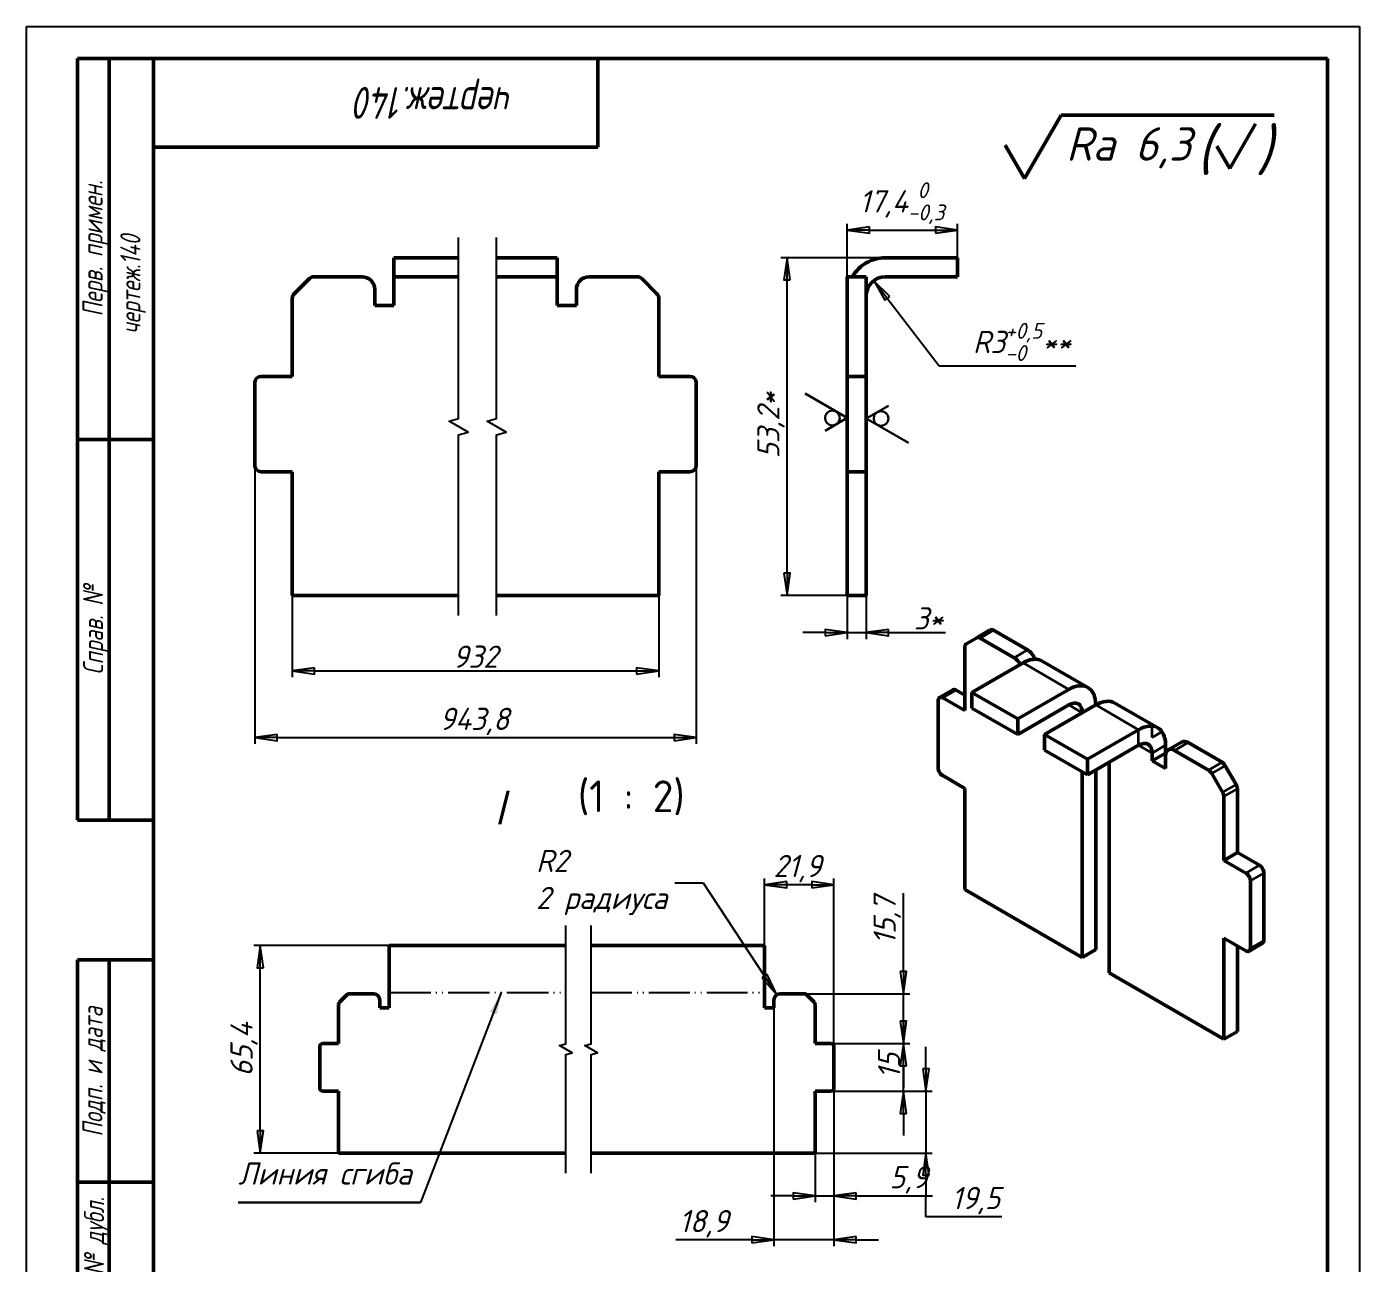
# Model space of a CAD drawing. Header units: millimetres. Extents: x 0 to 210, y 0 to 297.
# Drawn here: x 0 to 210, y 102.2 to 297 of the extents above; entities that cross this region are included whole.
import ezdxf
from ezdxf.enums import TextEntityAlignment as Align

# ---------------------------------------------------------------- set-up
doc = ezdxf.new("R2010")
doc.units = ezdxf.units.MM
doc.linetypes.add('LT_04', pattern=[0.7087, 0.4724, -0.0591, 0.1181, -0.0591])
doc.linetypes.add('LT_16', pattern=[0.68, 0.48, -0.06, 0.01, -0.06, 0.01, -0.06])
for name, color, linetype, lineweight in [('Layer_01', 7, 'Continuous', 35), ('Layer_02', 7, 'Continuous', 50), ('Layer_04', 7, 'Continuous', 50), ('Layer_05', 7, 'Continuous', 25), ('Layer_06', 7, 'Continuous', 25), ('Layer_07', 7, 'LT_04', 25), ('Layer_08', 7, 'Continuous', 25), ('Layer_09', 7, 'Continuous', 50)]:
    doc.layers.add(name, color=color, linetype=linetype, lineweight=lineweight)
doc.styles.add('Style_02', font='ariali.ttf', dxfattribs={"width": 0.8})
doc.styles.add('Style_03', font='GOST Common Italic.ttf')
doc.styles.add('Style_06', font='GOST Common Italic.ttf', dxfattribs={"width": 0.8})
doc.styles.add('Style_07', font='GOST Common Italic.ttf', dxfattribs={"width": 0.8})
doc.styles.add('Style_08', font='GOST Common Italic.ttf')
doc.styles.add('Style_15', font='AIGDT___.TTF')
doc.styles.add('Style_16', font='GOST Common.ttf')
doc.dimstyles.new('DimStyle_03', dxfattribs={"dimtxt": 3.5, "dimasz": 3.5, "dimexe": 1, "dimexo": 0, "dimgap": 0.5, "dimtad": 1, "dimrnd": 1e-08, "dimtxsty": 'Style_03', "dimblk": 'Filled-1', "dimcen": 2.5, "dimdle": 15, "dimclrd": 256, "dimclre": 256, "dimclrt": 256, "dimazin": 2, "dimtfac": 0.714286, "dimtdec": 3, "dimtmove": 0, "dimatfit": 3, "dimlwd": -1, "dimlwe": 25})
doc.dimstyles.new('DimStyle_06', dxfattribs={"dimtxt": 3.5, "dimasz": 3.5, "dimexe": 1, "dimexo": 0, "dimgap": 0.5, "dimtad": 1, "dimrnd": 1e-08, "dimtxsty": 'Style_03', "dimblk": 'Filled-1', "dimcen": 2.5, "dimdle": 15, "dimclrd": 256, "dimclre": 256, "dimclrt": 256, "dimazin": 2, "dimtfac": 0.714286, "dimtdec": 3, "dimtmove": 0, "dimatfit": 3, "dimlwd": 25, "dimlwe": 25})

# ---------------------------------------------------------------- blocks, each defined once
blk = doc.blocks.new('Block_04')
at = {"layer": 'Layer_09'}
for p, q in [((-12, 0), (-12, 145)), ((-12, 145), (0, 145)), ((-7, 145), (-7, 0)), ((-12, 110), (-7, 110)), ((-7, 110), (0, 110)), ((-12, 85), (-7, 85)), ((-7, 85), (0, 85)), ((-12, 60), (-7, 60)), ((-7, 60), (0, 60)), ((-12, 25), (-7, 25)), ((-7, 25), (0, 25)), ((0, 0), (-12, 0))]:
    blk.add_line(p, q, dxfattribs=at)
at = {"layer": 'Layer_06', "char_height": 3.17, "attachment_point": 5, "rotation": 90, "style": 'Style_02'}
for s, insert, width in [('\\fGOST Common|b0|i1;\\H3.1700;Подп. и дата', (-9.37, 127.41), 34.7679), ('\\fGOST Common|b0|i1;\\H3.1700;Инв. № дубл.', (-8.95, 97.55), 24.8438), ('\\fGOST Common|b0|i1;\\H3.1700;Взам. инв. №', (-9.58, 72.53), 24.8669), ('\\fGOST Common|b0|i1;\\H3.1700;Подп. и дата', (-9.5, 42.47), 35.1486), ('\\fGOST Common|b0|i1;\\H3.1700;Инв. № подл.', (-9.5, 12.41), 24.9618)]:
    blk.add_mtext(s, dxfattribs=dict(at, insert=insert, width=width))
at = {"layer": 'Layer_06', "style": 'Style_06', "width": 0.8}
for tag, p in [('Подп._и_дата_2_001', (-3.53, 127.51)), ('Инв._номер_дубликата_001', (-3.41, 97.47)), ('Взамен_инв._номера_001', (-3.46, 72.53)), ('Подп._и_дата_1_001', (-3.42, 42.35)), ('ИНВЕНТАРНЫЙ_НОМЕР_001', (-3.33, 12.68))]:
    blk.add_attdef(tag, text='', height=3.17, rotation=90, dxfattribs=at).set_placement(p, align=Align.MIDDLE_CENTER)
blk = doc.blocks.new('Block_05')
at = {"layer": 'Layer_09'}
for p, q in [((-12, 0), (-12, 120)), ((-12, 120), (0, 120)), ((-7, 0), (-7, 120)), ((-12, 60), (0, 60)), ((0, 0), (-12, 0))]:
    blk.add_line(p, q, dxfattribs=at)
at = {"layer": 'Layer_06', "char_height": 3.17, "attachment_point": 5, "rotation": 90, "style": 'Style_02'}
for s, insert, width in [('\\fGOST Common|b0|i1;\\H3.1700;Перв. примен.', (-9.19, 90.05), 60.0143), ('\\fGOST Common|b0|i1;\\H3.1700;Справ. №', (-9.1, 30), 59.9357)]:
    blk.add_mtext(s, dxfattribs=dict(at, insert=insert, width=width))
at = {"layer": 'Layer_06', "style": 'Style_06', "width": 0.8}
for tag, p in [('Первичная_применяемость_002', (-2.07, 67.52)), ('Первичная_применяемость_001', (-2.07, 67.52)), ('Справочный_номер_001', (-3.55, 30.02))]:
    blk.add_attdef(tag, text='', height=3.17, rotation=90, dxfattribs=at).set_placement(p, align=Align.MIDDLE_CENTER)
blk = doc.blocks.new('Block_06')
at = {"layer": 'Layer_09'}
for p, q in [((0, 0), (70, 0)), ((70, 0), (70, -14)), ((70, -14), (0, -14))]:
    blk.add_line(p, q, dxfattribs=at)
at = {"layer": 'Layer_06', "style": 'Style_07', "width": 0.8}
for tag in ['ОБОЗНАЧЕНИЕ_002', 'ОБОЗНАЧЕНИЕ_001']:
    blk.add_attdef(tag, text='', height=5, rotation=180, dxfattribs=at).set_placement((71.42, -4.53), align=Align.MIDDLE_CENTER)
blk = doc.blocks.new('Block_13')
at = {"layer": 'Layer_04', "lineweight": 25}
for p, q in [((0, 0), (0, 297)), ((0, 297), (210, 297)), ((210, 297), (210, 0))]:
    blk.add_line(p, q, dxfattribs=at)
at = {"layer": 'Layer_04'}
for p, q in [((205, 292), (20, 292)), ((20, 292), (20, 5)), ((205, 5), (205, 292))]:
    blk.add_line(p, q, dxfattribs=at)
blk = doc.blocks.new('Filled-1')
at = {"color": 0}
for p, q in [((0, 0), (-1, 0.143)), ((-1, 0.143), (-1, -0.143)), ((-1, 0), (0, 0)), ((-1, -0.143), (0, 0))]:
    blk.add_line(p, q, dxfattribs=at)
at = {"color": 0, "flags": 128}
blk.add_lwpolyline([(-1, -0.143), (0, 0), (-1, 0.143), (-1, -0.143)], dxfattribs=at)
at = {"color": 0}
blk.add_solid([(-1, -0.143), (0, 0), (-1, 0.143), (-1, -0.143)], dxfattribs=at)
blk = doc.blocks.new('*D12')
at = {"layer": 'Defpoints', "color": 0, "linetype": 'Continuous'}
for p in [(35.95, 227.9), (105.52, 227.9), (105.52, 185.02)]:
    blk.add_point(p, dxfattribs=at)
at = {"layer": 'Layer_08', "linetype": 'Continuous', "lineweight": 25}
for p, q in [((35.95, 227.9), (35.95, 184.02)), ((105.52, 227.9), (105.52, 184.02)), ((39.45, 185.02), (102.02, 185.02))]:
    blk.add_line(p, q, dxfattribs=at)
at = {"layer": 'Layer_08', "linetype": 'Continuous', "lineweight": 25, "xscale": 3.5, "yscale": 3.5, "zscale": 3.5, "rotation": 180}
blk.add_blockref('Filled-1', (35.95, 185.02), dxfattribs=at)
at = {"layer": 'Layer_08', "linetype": 'Continuous', "lineweight": 25, "xscale": 3.5, "yscale": 3.5, "zscale": 3.5}
blk.add_blockref('Filled-1', (105.52, 185.02), dxfattribs=at)
at = {"layer": 'Layer_08', "linetype": 'Continuous', "lineweight": 25, "insert": (65.05, 189.72), "char_height": 3.5, "attachment_point": 1, "style": 'Style_03'}
blk.add_mtext('\\A1;943,8', dxfattribs=at)
blk = doc.blocks.new('*D13')
at = {"layer": 'Defpoints', "color": 0, "linetype": 'Continuous'}
for p in [(41.85, 207.4), (99.62, 207.4), (99.62, 195.52)]:
    blk.add_point(p, dxfattribs=at)
at = {"layer": 'Layer_08', "linetype": 'Continuous', "lineweight": 25}
for p, q in [((41.85, 207.4), (41.85, 194.52)), ((99.62, 207.4), (99.62, 194.52)), ((45.35, 195.52), (96.12, 195.52))]:
    blk.add_line(p, q, dxfattribs=at)
at = {"layer": 'Layer_08', "linetype": 'Continuous', "lineweight": 25, "xscale": 3.5, "yscale": 3.5, "zscale": 3.5, "rotation": 180}
blk.add_blockref('Filled-1', (41.85, 195.52), dxfattribs=at)
at = {"layer": 'Layer_08', "linetype": 'Continuous', "lineweight": 25, "xscale": 3.5, "yscale": 3.5, "zscale": 3.5}
blk.add_blockref('Filled-1', (99.62, 195.52), dxfattribs=at)
at = {"layer": 'Layer_08', "linetype": 'Continuous', "lineweight": 25, "insert": (67.14, 199.52), "char_height": 3.5, "attachment_point": 1, "style": 'Style_03'}
blk.add_mtext('\\A1;932', dxfattribs=at)
blk = doc.blocks.new('*D14')
at = {"layer": 'Defpoints', "color": 0, "linetype": 'Continuous'}
for p in [(119.83, 260.6), (135.3, 260.6), (129.3, 207.4)]:
    blk.add_point(p, dxfattribs=at)
at = {"layer": 'Layer_08', "linetype": 'Continuous', "lineweight": 25}
for p, q in [((135.3, 260.6), (118.83, 260.6)), ((119.83, 210.9), (119.83, 257.1)), ((129.3, 207.4), (118.83, 207.4))]:
    blk.add_line(p, q, dxfattribs=at)
at = {"layer": 'Layer_08', "linetype": 'Continuous', "lineweight": 25, "xscale": 3.5, "yscale": 3.5, "zscale": 3.5}
for p, rotation in [((119.83, 260.6), 90), ((119.83, 207.4), 270)]:
    blk.add_blockref('Filled-1', p, dxfattribs=dict(at, rotation=rotation))
at = {"layer": 'Layer_08', "linetype": 'Continuous', "lineweight": 25, "insert": (115.13, 228.98), "char_height": 3.5, "attachment_point": 1, "rotation": 90, "style": 'Style_03'}
blk.add_mtext('\\A1;\\fGOST Common|b0|i1;53,2*', dxfattribs=at)
blk = doc.blocks.new('*D15')
at = {"layer": 'Defpoints', "color": 0, "linetype": 'Continuous'}
for p in [(146.7, 264.96), (146.7, 260.6), (129.3, 254.19)]:
    blk.add_point(p, dxfattribs=at)
at = {"layer": 'Layer_08', "linetype": 'Continuous', "lineweight": 25}
for p, q in [((129.3, 254.19), (129.3, 265.96)), ((132.8, 264.96), (143.2, 264.96)), ((146.7, 260.6), (146.7, 265.96))]:
    blk.add_line(p, q, dxfattribs=at)
at = {"layer": 'Layer_08', "linetype": 'Continuous', "lineweight": 25, "xscale": 3.5, "yscale": 3.5, "zscale": 3.5, "rotation": 180}
blk.add_blockref('Filled-1', (129.3, 264.96), dxfattribs=at)
at = {"layer": 'Layer_08', "linetype": 'Continuous', "lineweight": 25, "xscale": 3.5, "yscale": 3.5, "zscale": 3.5}
blk.add_blockref('Filled-1', (146.7, 264.96), dxfattribs=at)
at = {"layer": 'Layer_08', "linetype": 'Continuous', "lineweight": 25, "insert": (131.21, 272.49), "char_height": 3.5, "attachment_point": 1, "style": 'Style_03'}
blk.add_mtext('\\A1;17,4{\\H2.5;\\S 0^ -0,3;}', dxfattribs=at)
blk = doc.blocks.new('*D16')
at = {"layer": 'Defpoints', "color": 0, "linetype": 'Continuous'}
for p in [(133.48, 256.98), (135.3, 254.6)]:
    blk.add_point(p, dxfattribs=at)
at = {"layer": 'Layer_08', "linetype": 'Continuous', "lineweight": 25}
for p, q in [((143.79, 243.5), (135.61, 254.2)), ((165.35, 243.5), (143.79, 243.5))]:
    blk.add_line(p, q, dxfattribs=at)
at = {"layer": 'Layer_08', "linetype": 'Continuous', "lineweight": 25, "xscale": 3.5, "yscale": 3.5, "zscale": 3.5, "rotation": 127.4083059758106}
blk.add_blockref('Filled-1', (133.48, 256.98), dxfattribs=at)
at = {"layer": 'Layer_08', "linetype": 'Continuous', "lineweight": 25, "insert": (149.11, 250.34), "char_height": 3.5, "attachment_point": 1, "style": 'Style_03'}
blk.add_mtext('\\A1;\\fGOST Common|b0|i1;R3{\\H2.5;\\S+0,5^ -0;}**', dxfattribs=at)
blk = doc.blocks.new('Block_08')
at = {"layer": 'Layer_09', "lineweight": 30}
for p, q in [((0, 0), (1.097, 1.9)), ((-0.577, 1), (0, 0))]:
    blk.add_line(p, q, dxfattribs=at)
blk.add_circle((0, 0.667), 0.333, dxfattribs=at)
blk = doc.blocks.new('Block_09')
at = {"layer": 'Layer_09', "lineweight": 30}
for p, q in [((0, 0), (1.097, 1.9)), ((-0.577, 1), (0, 0))]:
    blk.add_line(p, q, dxfattribs=at)
blk.add_circle((0, 0.667), 0.333, dxfattribs=at)
blk = doc.blocks.new('Block_10')
at = {"layer": 'Layer_09', "lineweight": 50}
for p, q in [((-9.099, -3.6), (-8.002, -1.7)), ((-8.002, -1.7), (-1.6, -1.7)), ((-2.939, -3.3), (-2.169, -1.967)), ((-9.676, -2.6), (-9.099, -3.6)), ((-3.324, -2.633), (-2.939, -3.3))]:
    blk.add_line(p, q, dxfattribs=at)
at = {"layer": 'Layer_06', "attachment_point": 7, "style": 'Style_03'}
for s, insert, char_height in [('\\A1;\\fGOST Common|b0|i1;\\H1.3000;(', (-3.939, -3.5), 1.3), ('\\A1;\\fGOST Common|b0|i1;\\H1.3000;)', (-2.139, -3.5), 1.3), ('\\A1;\\fGOST Common|b0|i1;\\H1.0000;Ra 6,3', (-7.848, -3.3), 1)]:
    blk.add_mtext(s, dxfattribs=dict(at, insert=insert, char_height=char_height))
blk = doc.blocks.new('*D17')
at = {"layer": 'Defpoints', "color": 0, "linetype": 'Continuous'}
for p in [(36.81, 152.27), (57.13, 152.27), (49.13, 119.58)]:
    blk.add_point(p, dxfattribs=at)
at = {"layer": 'Layer_08', "linetype": 'Continuous', "lineweight": 25}
for p, q in [((57.13, 152.27), (35.81, 152.27)), ((36.81, 123.08), (36.81, 148.77)), ((49.13, 119.58), (35.81, 119.58))]:
    blk.add_line(p, q, dxfattribs=at)
at = {"layer": 'Layer_08', "linetype": 'Continuous', "lineweight": 25, "xscale": 3.5, "yscale": 3.5, "zscale": 3.5}
for p, rotation in [((36.81, 152.27), 90), ((36.81, 119.58), 270)]:
    blk.add_blockref('Filled-1', p, dxfattribs=dict(at, rotation=rotation))
at = {"layer": 'Layer_08', "linetype": 'Continuous', "lineweight": 25, "insert": (32.11, 131.66), "char_height": 3.5, "attachment_point": 1, "rotation": 90, "style": 'Style_03'}
blk.add_mtext('\\A1;65,4', dxfattribs=at)
blk = doc.blocks.new('Block_11')
at = {"layer": 'Layer_09', "lineweight": 30}
blk.add_line((0, 0), (-8.198, 0), dxfattribs=at)
at = {"layer": 'Layer_06', "style": 'Style_08'}
blk.add_text('Линия сгиба', height=1, dxfattribs=at).set_placement((-8.198, 0.5), align=Align.BOTTOM_LEFT)
blk = doc.blocks.new('*D18')
at = {"layer": 'Defpoints', "color": 0, "linetype": 'Continuous'}
for p in [(129.3, 207.4), (132.3, 207.4), (129.3, 201.55)]:
    blk.add_point(p, dxfattribs=at)
at = {"layer": 'Layer_08', "linetype": 'Continuous', "lineweight": 25}
for p, q in [((129.3, 207.4), (129.3, 200.55)), ((132.3, 207.4), (132.3, 200.55)), ((125.8, 201.55), (122.3, 201.55)), ((129.3, 201.55), (132.3, 201.55)), ((135.8, 201.55), (144.8, 201.55))]:
    blk.add_line(p, q, dxfattribs=at)
at = {"layer": 'Layer_08', "linetype": 'Continuous', "lineweight": 25, "xscale": 3.5, "yscale": 3.5, "zscale": 3.5}
blk.add_blockref('Filled-1', (129.3, 201.55), dxfattribs=at)
at = {"layer": 'Layer_08', "linetype": 'Continuous', "lineweight": 25, "xscale": 3.5, "yscale": 3.5, "zscale": 3.5, "rotation": 180}
blk.add_blockref('Filled-1', (132.3, 201.55), dxfattribs=at)
at = {"layer": 'Layer_08', "linetype": 'Continuous', "lineweight": 25, "insert": (139.8, 205.55), "char_height": 3.5, "attachment_point": 1, "style": 'Style_03'}
blk.add_mtext('\\A1;\\fGOST Common|b0|i1;3*', dxfattribs=at)
blk = doc.blocks.new('*D19')
at = {"layer": 'Defpoints', "color": 0, "linetype": 'Continuous'}
for p in [(124.26, 129.33), (127.21, 129.83), (124.26, 112.84)]:
    blk.add_point(p, dxfattribs=at)
at = {"layer": 'Layer_08', "linetype": 'Continuous', "lineweight": 25}
for p, q in [((124.26, 129.33), (124.26, 111.84)), ((127.21, 129.83), (127.21, 111.84)), ((120.76, 112.84), (117.26, 112.84)), ((124.26, 112.84), (127.21, 112.84)), ((130.71, 112.84), (142.75, 112.84))]:
    blk.add_line(p, q, dxfattribs=at)
at = {"layer": 'Layer_08', "linetype": 'Continuous', "lineweight": 25, "xscale": 3.5, "yscale": 3.5, "zscale": 3.5}
blk.add_blockref('Filled-1', (124.26, 112.84), dxfattribs=at)
at = {"layer": 'Layer_08', "linetype": 'Continuous', "lineweight": 25, "xscale": 3.5, "yscale": 3.5, "zscale": 3.5, "rotation": 180}
blk.add_blockref('Filled-1', (127.21, 112.84), dxfattribs=at)
at = {"layer": 'Layer_08', "linetype": 'Continuous', "lineweight": 25, "insert": (135.97, 117.54), "char_height": 3.5, "attachment_point": 1, "style": 'Style_03'}
blk.add_mtext('\\A1;5,9', dxfattribs=at)
blk = doc.blocks.new('*D20')
at = {"layer": 'Defpoints', "color": 0, "linetype": 'Continuous'}
for p in [(126.71, 129.33), (124.26, 119.58), (141.71, 119.58)]:
    blk.add_point(p, dxfattribs=at)
at = {"layer": 'Layer_08', "linetype": 'Continuous', "lineweight": 25}
for p, q in [((141.71, 132.83), (141.71, 136.33)), ((126.71, 129.33), (142.71, 129.33)), ((141.71, 129.33), (141.71, 119.58)), ((124.26, 119.58), (142.71, 119.58)), ((141.71, 116.08), (141.71, 112.58)), ((141.71, 109.55), (141.71, 112.58)), ((153.64, 109.55), (141.71, 109.55))]:
    blk.add_line(p, q, dxfattribs=at)
at = {"layer": 'Layer_08', "linetype": 'Continuous', "lineweight": 25, "xscale": 3.5, "yscale": 3.5, "zscale": 3.5}
for p, rotation in [((141.71, 129.33), 270), ((141.71, 119.58), 90)]:
    blk.add_blockref('Filled-1', p, dxfattribs=dict(at, rotation=rotation))
at = {"layer": 'Layer_08', "linetype": 'Continuous', "lineweight": 25, "insert": (145.71, 114.25), "char_height": 3.5, "attachment_point": 1, "style": 'Style_03'}
blk.add_mtext('\\A1;19,5', dxfattribs=at)
blk = doc.blocks.new('*D21')
at = {"layer": 'Defpoints', "color": 0, "linetype": 'Continuous'}
for p in [(116.26, 161.84), (116.26, 152.27), (127.21, 136.33)]:
    blk.add_point(p, dxfattribs=at)
at = {"layer": 'Layer_08', "linetype": 'Continuous', "lineweight": 25}
for p, q in [((116.26, 152.27), (116.26, 162.84)), ((123.71, 161.84), (119.76, 161.84)), ((127.21, 136.33), (127.21, 162.84))]:
    blk.add_line(p, q, dxfattribs=at)
at = {"layer": 'Layer_08', "linetype": 'Continuous', "lineweight": 25, "xscale": 3.5, "yscale": 3.5, "zscale": 3.5, "rotation": 180}
blk.add_blockref('Filled-1', (116.26, 161.84), dxfattribs=at)
at = {"layer": 'Layer_08', "linetype": 'Continuous', "lineweight": 25, "xscale": 3.5, "yscale": 3.5, "zscale": 3.5}
blk.add_blockref('Filled-1', (127.21, 161.84), dxfattribs=at)
at = {"layer": 'Layer_08', "linetype": 'Continuous', "lineweight": 25, "insert": (117.69, 166.54), "char_height": 3.5, "attachment_point": 1, "style": 'Style_03'}
blk.add_mtext('\\A1;21,9', dxfattribs=at)
blk = doc.blocks.new('*D22')
at = {"layer": 'Defpoints', "color": 0, "linetype": 'Continuous'}
for p in [(126.71, 136.83), (138.15, 136.83), (126.71, 129.33)]:
    blk.add_point(p, dxfattribs=at)
at = {"layer": 'Layer_08', "linetype": 'Continuous', "lineweight": 25}
for p, q in [((138.15, 140.33), (138.15, 143.83)), ((126.71, 136.83), (139.15, 136.83)), ((138.15, 129.33), (138.15, 136.83)), ((126.71, 129.33), (139.15, 129.33)), ((138.15, 125.83), (138.15, 122.33))]:
    blk.add_line(p, q, dxfattribs=at)
at = {"layer": 'Layer_08', "linetype": 'Continuous', "lineweight": 25, "xscale": 3.5, "yscale": 3.5, "zscale": 3.5}
for p, rotation in [((138.15, 136.83), 270), ((138.15, 129.33), 90)]:
    blk.add_blockref('Filled-1', p, dxfattribs=dict(at, rotation=rotation))
at = {"layer": 'Layer_08', "linetype": 'Continuous', "lineweight": 25, "insert": (134.15, 131.27), "char_height": 3.5, "attachment_point": 1, "rotation": 90, "style": 'Style_03'}
blk.add_mtext('\\A1;15', dxfattribs=at)
blk = doc.blocks.new('*D23')
at = {"layer": 'Defpoints', "color": 0, "linetype": 'Continuous'}
for p in [(122.55, 144.68), (138.15, 144.68), (126.71, 136.83)]:
    blk.add_point(p, dxfattribs=at)
at = {"layer": 'Layer_08', "linetype": 'Continuous', "lineweight": 25}
for p, q in [((138.15, 148.18), (138.15, 160.53)), ((122.55, 144.68), (139.15, 144.68)), ((138.15, 136.83), (138.15, 144.68)), ((126.71, 136.83), (139.15, 136.83)), ((138.15, 133.33), (138.15, 129.83))]:
    blk.add_line(p, q, dxfattribs=at)
at = {"layer": 'Layer_08', "linetype": 'Continuous', "lineweight": 25, "xscale": 3.5, "yscale": 3.5, "zscale": 3.5}
for p, rotation in [((138.15, 144.68), 270), ((138.15, 136.83), 90)]:
    blk.add_blockref('Filled-1', p, dxfattribs=dict(at, rotation=rotation))
at = {"layer": 'Layer_08', "linetype": 'Continuous', "lineweight": 25, "insert": (133.45, 152.42), "char_height": 3.5, "attachment_point": 1, "rotation": 90, "style": 'Style_03'}
blk.add_mtext('\\A1;15,7', dxfattribs=at)
blk = doc.blocks.new('*D24')
at = {"layer": 'Defpoints', "color": 0, "linetype": 'Continuous'}
for p in [(117.76, 142.43), (127.21, 129.83), (117.76, 105.92)]:
    blk.add_point(p, dxfattribs=at)
at = {"layer": 'Layer_08', "linetype": 'Continuous', "lineweight": 25}
for p, q in [((117.76, 142.43), (117.76, 104.92)), ((127.21, 129.83), (127.21, 104.92)), ((114.26, 105.92), (102.31, 105.92)), ((127.21, 105.92), (117.76, 105.92)), ((130.71, 105.92), (134.21, 105.92))]:
    blk.add_line(p, q, dxfattribs=at)
at = {"layer": 'Layer_08', "linetype": 'Continuous', "lineweight": 25, "xscale": 3.5, "yscale": 3.5, "zscale": 3.5}
blk.add_blockref('Filled-1', (117.76, 105.92), dxfattribs=at)
at = {"layer": 'Layer_08', "linetype": 'Continuous', "lineweight": 25, "xscale": 3.5, "yscale": 3.5, "zscale": 3.5, "rotation": 180}
blk.add_blockref('Filled-1', (127.21, 105.92), dxfattribs=at)
at = {"layer": 'Layer_08', "linetype": 'Continuous', "lineweight": 25, "insert": (102.81, 110.62), "char_height": 3.5, "attachment_point": 1, "style": 'Style_03'}
blk.add_mtext('\\A1;18,9', dxfattribs=at)
blk = doc.blocks.new('*D25')
at = {"layer": 'Defpoints', "color": 0, "linetype": 'Continuous'}
for p in [(118.21, 144.52), (118.76, 143.68)]:
    blk.add_point(p, dxfattribs=at)
at = {"layer": 'Layer_08', "linetype": 'Continuous', "lineweight": 25}
for p, q in [((102.13, 162.16), (106.58, 162.16)), ((106.58, 162.16), (116.28, 147.44))]:
    blk.add_line(p, q, dxfattribs=at)
at = {"layer": 'Layer_08', "linetype": 'Continuous', "lineweight": 25, "xscale": 3.5, "yscale": 3.5, "zscale": 3.5, "rotation": 303.3762225061143}
blk.add_blockref('Filled-1', (118.21, 144.52), dxfattribs=at)
at = {"layer": 'Layer_08', "linetype": 'Continuous', "lineweight": 25, "insert": (80.28, 167.35), "char_height": 3.5, "attachment_point": 1, "style": 'Style_03'}
blk.add_mtext('\\A1;\\fGOST Common|b0|i1;R2\\P\\fGOST Common|b0|i1;2 радиуса', dxfattribs=at)

msp = doc.modelspace()

# ---------------------------------------------------------------- linework, layer by layer
at = {"layer": 'Layer_01'}
for p, q in [((150.22486, 200.6974), (152.34618, 201.92214)), ((157.71014, 198.82526), (155.58882, 197.60051)), ((164.22164, 192.61635), (157.00303, 196.78402)), ((144.34582, 191.27266), (146.46714, 192.49741)), ((166.34296, 188.94212), (164.22164, 190.16686)), ((175.22324, 186.26457), (168.46428, 190.16686)), ((175.22324, 183.81508), (175.22324, 186.26457)), ((177.34456, 185.03983), (177.34456, 186.83298)), ((178.89748, 185.93641), (177.34456, 185.03983)), ((177.34456, 182.59034), (175.22324, 183.81508)), ((179.46588, 183.81508), (177.34456, 182.59034)), ((180.8801, 182.99859), (183.00142, 184.22333)), ((188.36538, 181.12645), (186.24406, 179.9017)), ((186.74406, 179.37388), (188.86538, 180.59863)), ((190.57248, 177.64183), (188.45116, 176.41709)), ((188.65827, 175.72016), (190.77959, 176.94491)), ((194.24441, 164.91319), (192.12309, 163.68844)), ((192.8302, 162.4637), (194.95152, 163.68844)), ((194.95152, 153.07399), (192.8302, 151.84924))]:
    msp.add_line(p, q, dxfattribs=at)
at = {"layer": 'Layer_02'}
for p, q in [((57.85125, 260.60191), (57.85125, 257.60191)), ((68.0599, 260.60191), (57.85125, 260.60191)), ((83.61852, 260.60191), (74.0599, 260.60191)), ((83.61852, 260.60191), (83.61852, 257.60191)), ((146.70189, 260.60191), (135.30189, 260.60191)), ((146.70189, 260.60191), (146.70189, 257.60191)), ((42.14415, 254.8948), (44.55836, 257.30901)), ((52.85125, 257.60191), (45.26547, 257.60191)), ((57.85125, 257.60191), (57.85125, 254.60191)), ((57.85125, 257.60191), (68.0599, 257.60191)), ((74.0599, 257.60191), (83.61852, 257.60191)), ((83.61852, 257.60191), (83.61852, 254.60191)), ((96.20431, 257.60191), (88.61852, 257.60191)), ((96.91141, 257.30901), (99.32563, 254.8948)), ((129.30189, 257.30901), (129.30189, 257.60191)), ((132.30189, 257.60191), (129.30189, 257.60191)), ((129.30189, 257.30901), (129.30189, 254.8948)), ((132.30189, 257.60191), (132.30189, 257.30901)), ((132.30189, 254.8948), (132.30189, 257.30901)), ((135.30189, 257.60191), (146.70189, 257.60191)), ((41.85125, 254.18769), (41.85125, 241.90191)), ((54.85125, 253.10191), (54.85125, 255.60191)), ((57.85125, 254.60191), (57.85125, 253.10191)), ((83.61852, 254.60191), (83.61852, 253.10191)), ((86.61852, 255.60191), (86.61852, 253.10191)), ((99.61852, 254.18769), (99.61852, 241.90191)), ((129.30189, 254.18769), (129.30189, 254.8948)), ((129.30189, 254.18769), (129.30189, 241.90191)), ((132.30189, 254.8948), (132.30189, 254.18769)), ((132.30189, 254.18769), (132.30189, 241.90191)), ((57.85125, 253.10191), (54.85125, 253.10191)), ((86.61852, 253.10191), (83.61852, 253.10191)), ((36.95125, 241.90191), (41.85125, 241.90191)), ((104.51852, 241.90191), (99.61852, 241.90191)), ((129.30189, 240.90191), (129.30189, 241.90191)), ((132.30189, 241.90191), (129.30189, 241.90191)), ((132.30189, 241.90191), (132.30189, 240.90191)), ((35.95125, 227.90191), (35.95125, 240.90191)), ((105.51852, 227.90191), (105.51852, 240.90191)), ((129.30189, 227.90191), (129.30189, 240.90191)), ((132.30189, 227.90191), (132.30189, 240.90191)), ((41.85125, 226.90191), (36.95125, 226.90191)), ((41.85125, 226.90191), (41.85125, 207.40191)), ((99.61852, 226.90191), (99.61852, 207.40191)), ((99.61852, 226.90191), (104.51852, 226.90191)), ((129.30189, 226.90191), (129.30189, 227.90191)), ((129.30189, 226.90191), (129.30189, 207.40191)), ((129.30189, 226.90191), (132.30189, 226.90191)), ((132.30189, 227.90191), (132.30189, 226.90191)), ((132.30189, 226.90191), (132.30189, 207.40191)), ((41.85125, 207.40191), (68.0599, 207.40191)), ((74.0599, 207.40191), (99.61852, 207.40191)), ((132.30189, 207.40191), (129.30189, 207.40191)), ((151.84618, 201.97167), (149.72486, 200.74693)), ((152.34618, 201.92214), (157.71014, 198.82526)), ((148.01775, 199.76133), (149.72486, 200.74693)), ((155.58882, 197.60051), (150.22486, 200.6974)), ((147.81065, 199.30355), (147.81065, 189.27225)), ((148.94202, 192.12999), (157.00303, 196.78402)), ((167.22164, 192.91353), (160.00303, 197.08119)), ((145.96714, 192.54694), (143.84582, 191.32219)), ((144.34582, 191.27266), (147.81065, 189.27225)), ((146.46714, 192.49741), (147.81065, 191.72174)), ((156.16062, 187.96232), (148.94202, 192.12999)), ((148.94202, 192.12999), (148.94202, 189.6805)), ((164.22164, 192.61635), (156.16062, 187.96232)), ((143.63872, 180.24996), (143.63872, 190.86442)), ((148.94202, 189.6805), (156.16062, 185.51283)), ((156.16062, 185.51283), (164.22164, 190.16686)), ((160.40326, 185.51283), (168.46428, 190.16686)), ((178.22324, 186.56175), (171.46428, 190.46404)), ((156.16062, 187.96232), (156.16062, 185.51283)), ((160.40326, 183.06334), (160.40326, 185.51283)), ((167.16222, 181.61054), (160.40326, 185.51283)), ((175.22324, 186.26457), (167.16222, 181.61054)), ((160.40326, 183.06334), (167.16222, 179.16105)), ((167.16222, 179.16105), (175.22324, 183.81508)), ((179.46588, 182.59034), (179.46588, 183.81508)), ((179.8801, 183.09765), (182.00142, 184.32239)), ((186.24406, 179.9017), (180.8801, 182.99859)), ((183.00142, 184.22333), (188.36538, 181.12645)), ((167.16222, 181.61054), (167.16222, 179.16105)), ((170.5856, 147.95399), (170.5856, 181.13754)), ((177.34456, 182.59034), (177.34456, 181.3656)), ((177.34456, 181.3656), (179.46588, 182.59034)), ((179.46588, 180.14085), (177.34456, 181.3656)), ((179.46588, 182.59034), (179.51079, 182.56441)), ((179.46588, 182.18209), (179.46588, 180.14085)), ((147.81065, 177.0248), (144.34582, 179.02522)), ((166.34296, 179.63406), (166.34296, 150.40348)), ((168.46428, 151.62822), (168.46428, 179.9128)), ((186.74406, 179.37388), (188.45116, 176.41709)), ((190.57248, 177.64183), (188.86538, 180.59863)), ((147.81065, 177.0248), (147.81065, 161.10312)), ((190.77959, 166.91361), (190.77959, 176.94491)), ((188.65827, 175.72016), (188.65827, 165.68886)), ((188.65827, 165.68886), (190.77959, 166.91361)), ((194.24441, 164.91319), (190.77959, 166.91361)), ((192.12309, 163.68844), (188.65827, 165.68886)), ((192.8302, 151.84924), (192.8302, 162.4637)), ((194.95152, 153.07399), (194.95152, 163.68844)), ((147.81065, 161.10312), (166.34296, 150.40348)), ((188.65827, 153.44141), (188.65827, 137.51973)), ((188.65827, 153.44141), (192.12309, 151.441)), ((57.13191, 152.27298), (84.94925, 152.27298)), ((57.13191, 142.43006), (57.13191, 152.27298)), ((88.94925, 152.27298), (116.25779, 152.27298)), ((116.25779, 142.43006), (116.25779, 152.27298)), ((166.34296, 150.40348), (168.46428, 151.62822)), ((190.77959, 138.74447), (190.77959, 152.21667)), ((194.74441, 152.61621), (192.62309, 151.39147)), ((170.5856, 147.95399), (188.65827, 137.51973)), ((49.13191, 136.83006), (49.13191, 142.97295)), ((49.27835, 143.32651), (50.48546, 144.53361)), ((54.63191, 144.68006), (50.83901, 144.68006)), ((55.63191, 142.43006), (55.63191, 143.68006)), ((117.75779, 143.68006), (117.75779, 142.43006)), ((122.55068, 144.68006), (118.75779, 144.68006)), ((122.90424, 144.53361), (124.11134, 143.32651)), ((124.25779, 142.97295), (124.25779, 136.83006)), ((57.13191, 142.43006), (55.63191, 142.43006)), ((117.75779, 142.43006), (116.25779, 142.43006)), ((188.65827, 137.51973), (190.77959, 138.74447)), ((46.68191, 136.83006), (49.13191, 136.83006)), ((126.70779, 136.83006), (124.25779, 136.83006)), ((46.18191, 129.83006), (46.18191, 136.33006)), ((127.20779, 129.83006), (127.20779, 136.33006)), ((49.13191, 129.33006), (46.68191, 129.33006)), ((49.13191, 119.58006), (49.13191, 129.33006)), ((124.25779, 129.33006), (124.25779, 119.58006)), ((124.25779, 129.33006), (126.70779, 129.33006)), ((84.94925, 119.58006), (49.13191, 119.58006)), ((124.25779, 119.58006), (88.94925, 119.58006))]:
    msp.add_line(p, q, dxfattribs=at)
for centre, radius, start, end in [((135.30189, 254.60191), 6, 90, 120), ((135.30189, 254.60191), 6, 120, 150), ((45.26547, 256.60191), 1, 90, 135), ((52.85125, 255.60191), 2, 0, 90), ((88.61852, 255.60191), 2, 90, 180), ((96.20431, 256.60191), 1, 45, 90), ((135.30189, 254.60191), 3, 90, 180), ((42.85125, 254.18769), 1, 135, 180), ((98.61852, 254.18769), 1, 0, 45), ((36.95125, 240.90191), 1, 90, 180), ((104.51852, 240.90191), 1, 0, 90), ((36.95125, 227.90191), 1, 180, 270), ((104.51852, 227.90191), 1, 270, 0), ((49.63191, 142.97295), 0.5, 135, 180), ((50.83901, 144.18006), 0.5, 90, 135), ((54.63191, 143.68006), 1, 0, 90), ((118.75779, 143.68006), 1, 90, 180), ((122.55068, 144.18006), 0.5, 45, 90), ((123.75779, 142.97295), 0.5, 0, 45), ((46.68191, 136.33006), 0.5, 90, 180), ((126.70779, 136.33006), 0.5, 0, 90), ((46.68191, 129.83006), 0.5, 180, 270), ((126.70779, 129.83006), 0.5, 270, 0)]:
    msp.add_arc(centre, radius, start, end, dxfattribs=at)
for centre, major_axis, start_param, end_param in [((152.34618, 201.10565), (-0.5, 0.86603), 5.497787144, 6.283185307), ((148.51775, 198.8953), (-0.5, 0.86603), 0, 0.785398163), ((150.22486, 199.8809), (-0.5, 0.86603), 5.497787144, 6.283185307), ((155.58882, 195.96752), (1, -1.73205), 1.570796327, 2.35619449), ((157.00303, 191.88504), (3, 5.19615), 0.261799388, 0.785398163), ((157.71014, 197.19226), (-1, 1.73205), 4.483874064, 5.497787144), ((157.00303, 191.88504), (3, 5.19615), 0, 0.261799388), ((164.22164, 187.71737), (3, 5.19615), 5.497787144, 7.068583471), ((144.34582, 190.45617), (-0.5, 0.86603), 5.497787144, 7.068583471), ((146.46714, 191.68091), (-0.5, 0.86603), 5.497787144, 6.283185307), ((164.22164, 187.71737), (1.5, 2.59808), 5.497787144, 7.068583471), ((168.46428, 185.26788), (3, 5.19615), 0, 0.785398163), ((175.22324, 181.3656), (3, 5.19615), 0.261799388, 0.785398163), ((175.22324, 181.3656), (3, 5.19615), 6.021385919, 6.544984695), ((175.22324, 181.3656), (3, 5.19615), 5.497787144, 6.021385919), ((175.22324, 181.3656), (1.5, 2.59808), 5.497787144, 7.068583471), ((180.8801, 181.3656), (-1, 1.73205), 5.497787144, 7.068583471), ((183.00142, 182.59034), (-1, 1.73205), 5.497787144, 6.283185307), ((188.36538, 180.30995), (-0.5, 0.86603), 4.71238898, 5.497787144), ((144.34582, 179.84171), (-0.5, 0.86603), 0.785398163, 2.35619449), ((186.24406, 179.08521), (0.5, -0.86603), 1.570796327, 2.35619449), ((187.95116, 176.12841), (0.5, -0.86603), 0.785398163, 1.570796327), ((190.07248, 177.35316), (-0.5, 0.86603), 3.926990817, 4.71238898), ((194.24441, 164.09669), (-0.5, 0.86603), 3.926990817, 5.497787144), ((192.12309, 162.87195), (0.5, -0.86603), 0.785398163, 2.35619449), ((192.12309, 152.25749), (0.5, -0.86603), 5.497787144, 7.068583471), ((194.24441, 153.48224), (0.5, -0.86603), 0, 0.785398163)]:
    msp.add_ellipse(centre, major_axis=major_axis, ratio=0.577350269, start_param=start_param, end_param=end_param, dxfattribs=at)
at = {"layer": 'Layer_05', "flags": 128}
for points in [[(68.0599, 204.22691), (68.0599, 232.73396), (69.5599, 233.13588), (66.5599, 234.86793), (68.0599, 235.26986), (68.0599, 263.77691)], [(74.0599, 204.22691), (74.0599, 232.73396), (75.5599, 233.13588), (72.5599, 234.86793), (74.0599, 235.26986), (74.0599, 263.77691)], [(84.94925, 116.40506), (84.94925, 135.08122), (85.94925, 135.34917), (83.94925, 136.50387), (84.94925, 136.77182), (84.94925, 155.44798)], [(88.94925, 116.40506), (88.94925, 135.08122), (89.94925, 135.34917), (87.94925, 136.50387), (88.94925, 136.77182), (88.94925, 155.44798)]]:
    msp.add_lwpolyline(points, dxfattribs=at)
at = {"layer": 'Layer_07', "linetype": 'LT_16', "ltscale": 13.635951}
msp.add_line((57.13191, 144.87652), (84.94925, 144.87652), dxfattribs=at)
at = {"layer": 'Layer_07', "linetype": 'LT_16', "ltscale": 13.38654}
msp.add_line((88.94925, 144.87652), (116.25779, 144.87652), dxfattribs=at)

# ---------------------------------------------------------------- block references
for name, p in [('Block_13', (0, 0)), ('Block_04', (20, 5))]:
    msp.add_blockref(name, p)
ref = msp.add_blockref('Block_05', (20, 172))
ref.add_attrib('Первичная_применяемость_001', 'чертеж.140', (17.93445, 248.60111), dxfattribs={"layer": 'Layer_06', "height": 3.17, "rotation": 90, "style": 'Style_06', "width": 0.8})
ref = msp.add_blockref('Block_06', (20, 292))
ref.add_attrib('ОБОЗНАЧЕНИЕ_001', 'чертеж.140', (76.61181, 287.50021), dxfattribs={"layer": 'Layer_06', "height": 5, "rotation": 180, "style": 'Style_07', "width": 0.8})
for name, p, xscale, yscale, zscale in [('Block_10', (205, 292), 5.249999910593033, 5.249999910593033, 5.249999910593033), ('Block_11', (62.03444, 111.81174), 3.499999940395355, 3.499999940395355, 3.499999940395355)]:
    msp.add_blockref(name, p, dxfattribs=dict(xscale=xscale, yscale=yscale, zscale=zscale))
at = {"xscale": 3.499999940395355, "yscale": 3.499999940395355, "zscale": 3.499999940395355}
for name, p, rotation in [('Block_08', (129.30189, 235.37063), 90), ('Block_09', (132.30189, 235.28234), 270.0000000000002)]:
    msp.add_blockref(name, p, dxfattribs=dict(at, rotation=rotation))

# ---------------------------------------------------------------- texts
at = {"layer": 'Layer_06', "char_height": 5, "attachment_point": 7}
for s, insert, style in [('(1 : 2)', (86.86382, 172.78739), 'Style_16'), ('/', (74.28104, 171.33717), 'Style_15')]:
    msp.add_mtext(s, dxfattribs=dict(at, insert=insert, style=style))

# ---------------------------------------------------------------- dimensions: what is measured, and where the dimension line sits
at = {"layer": 'Layer_08', "linetype": 'Continuous', "lineweight": 25}
for base, p1, p2, angle, override, picture, middle in [((146.70189, 264.95521), (129.30189, 254.18769), (146.70189, 260.60191), 180, {"dimgap": 0.5, "dimdec": 2, "dimtol": 1, "dimlim": 0, "dimtp": 0, "dimtm": 0.3, "dimtdec": 3, "dimtofl": 0, "dimatfit": 1}, '*D15', (138.00189, 264.95521)), ((138.15374, 144.68006), (126.70779, 136.83006), (122.55068, 144.68006), 90, {"dimgap": 0.5, "dimdec": 2, "dimlfac": 2, "dimtol": 0, "dimlim": 0, "dimtp": 0, "dimtm": 0, "dimtdec": 3, "dimtofl": 1, "dimatfit": 1}, '*D23', (138.15374, 156.22627)), ((36.81017, 152.27298), (49.13191, 119.58006), (57.13191, 152.27298), 90, {"dimgap": 0.5, "dimdec": 1, "dimlfac": 2, "dimtol": 0, "dimlim": 0, "dimtp": 0, "dimtm": 0, "dimtdec": 1, "dimtofl": 0, "dimatfit": 1}, '*D17', (36.81017, 135.92652)), ((138.15374, 136.83006), (126.70779, 129.33006), (126.70779, 136.83006), 90, {"dimgap": 0.5, "dimdec": 2, "dimlfac": 2, "dimtol": 0, "dimlim": 0, "dimtp": 0, "dimtm": 0, "dimtdec": 3, "dimtofl": 1, "dimatfit": 1}, '*D22', (138.15374, 133.08006)), ((141.70779, 119.58006), (126.70779, 129.33006), (124.25779, 119.58006), 270, {"dimgap": 0.5, "dimtih": 1, "dimtoh": 1, "dimdec": 2, "dimlfac": 2, "dimtol": 0, "dimlim": 0, "dimtp": 0, "dimtm": 0, "dimtdec": 3, "dimtofl": 1, "dimtmove": 1, "dimatfit": 1}, '*D20', (141.96795, 109.54896)), ((124.25779, 112.83558), (127.20779, 129.83006), (124.25779, 129.33006), 180, {"dimgap": 0.5, "dimdec": 2, "dimlfac": 2, "dimtol": 0, "dimlim": 0, "dimtp": 0, "dimtm": 0, "dimtdec": 3, "dimtofl": 1, "dimatfit": 1}, '*D19', (139.1093, 112.83558))]:
    dim = msp.add_linear_dim(base=base, p1=p1, p2=p2, angle=angle, dimstyle='DimStyle_06', override=override, dxfattribs=at)
    dim.commit()
    dim.dimension.update_dxf_attribs({"geometry": picture, "text_midpoint": middle, "dimtype": 160})
for base, p1, p2, angle, text, override, picture, middle in [((119.82833, 260.60191), (129.30189, 207.40191), (135.30189, 260.60191), 90, '\\fGOST Common|b0|i1;<>*', {"dimgap": 0.5, "dimdec": 2, "dimtol": 0, "dimlim": 0, "dimtp": 0, "dimtm": 0, "dimtdec": 3, "dimtofl": 0, "dimatfit": 1}, '*D14', (119.82833, 234.40191)), ((99.61852, 195.52459), (41.85125, 207.40191), (99.61852, 207.40191), 180, '932', {"dimgap": 0.5, "dimdec": 2, "dimlfac": 16.133705, "dimtol": 0, "dimlim": 0, "dimtp": 0, "dimtm": 0, "dimtdec": 3, "dimtofl": 0, "dimatfit": 1}, '*D13', (70.73489, 195.52459)), ((129.30189, 201.55496), (132.30189, 207.40191), (129.30189, 207.40191), 180, '\\fGOST Common|b0|i1;<>*', {"dimgap": 0.5, "dimdec": 2, "dimtol": 0, "dimlim": 0, "dimtp": 0, "dimtm": 0, "dimtdec": 3, "dimtofl": 1, "dimatfit": 1}, '*D18', (142.05303, 201.55496))]:
    dim = msp.add_linear_dim(base=base, p1=p1, p2=p2, angle=angle, text=text, dimstyle='DimStyle_06', override=override, dxfattribs=at)
    dim.commit()
    dim.dimension.update_dxf_attribs({"geometry": picture, "text_midpoint": middle, "dimtype": 160})
for center, mpoint, text, override, picture, middle in [((135.30189, 254.60191), (133.47942, 256.98489), '\\fGOST Common|b0|i1;<>**', {"dimgap": 0.5, "dimtih": 1, "dimtoh": 1, "dimdec": 2, "dimlfac": 1, "dimcen": 0, "dimtol": 1, "dimlim": 0, "dimtp": 0.5, "dimtm": 1e-09, "dimtdec": 3, "dimtofl": 0}, '*D16', (157.23334, 243.50374)), ((118.75779, 143.68006), (118.20765, 144.51514), '\\fGOST Common|b0|i1;<>\\P\\fGOST Common|b0|i1;2 радиуса', {"dimgap": 0.5, "dimtad": 0, "dimtih": 1, "dimtoh": 1, "dimdec": 2, "dimlfac": 2, "dimcen": 0, "dimtol": 0, "dimlim": 0, "dimtp": 0, "dimtm": 0, "dimtdec": 3, "dimtofl": 0, "dimtvp": 0}, '*D25', (90.95006, 162.16105))]:
    dim = msp.add_radius_dim(center=center, mpoint=mpoint, text=text, dimstyle='DimStyle_06', override=override, dxfattribs=at)
    dim.commit()
    dim.dimension.update_dxf_attribs({"geometry": picture, "text_midpoint": middle, "dimtype": 164})
dim = msp.add_linear_dim(base=(105.51852, 185.02335), p1=(35.95125, 227.90191), p2=(105.51852, 227.90191), text='943,8', dimstyle='DimStyle_06', override={"dimgap": 0.5, "dimdec": 2, "dimlfac": 13.566726, "dimtol": 0, "dimlim": 0, "dimtp": 0, "dimtm": 0, "dimtdec": 3, "dimtofl": 0, "dimatfit": 1}, dxfattribs=at)
dim.commit()
dim.dimension.update_dxf_attribs({"geometry": '*D12', "text_midpoint": (70.73489, 185.02335), "dimtype": 160})
for base, p1, p2, override, picture, middle in [((116.25779, 161.8423), (127.20779, 136.33006), (116.25779, 152.27298), {"dimgap": 0.5, "dimdec": 2, "dimlfac": 2, "dimtol": 0, "dimlim": 0, "dimtp": 0, "dimtm": 0, "dimtdec": 3, "dimtofl": 0, "dimatfit": 1}, '*D21', (121.73279, 161.8423)), ((117.75779, 105.92209), (127.20779, 129.83006), (117.75779, 142.43006), {"dimgap": 0.5, "dimdec": 2, "dimlfac": 2, "dimtol": 0, "dimlim": 0, "dimtp": 0, "dimtm": 0, "dimtdec": 3, "dimtofl": 1, "dimatfit": 1}, '*D24', (106.53374, 105.92209))]:
    dim = msp.add_linear_dim(base=base, p1=p1, p2=p2, dimstyle='DimStyle_06', override=override, dxfattribs=at)
    dim.commit()
    dim.dimension.update_dxf_attribs({"geometry": picture, "text_midpoint": middle, "dimtype": 160})

# ---------------------------------------------------------------- leaders
at = {"layer": 'Layer_06'}
msp.add_leader([(74.79301, 144.87652), (62.03444, 111.81174)], dimstyle='DimStyle_03', override={"dimtad": 0}, dxfattribs=at)

doc.saveas('drawing.dxf')
